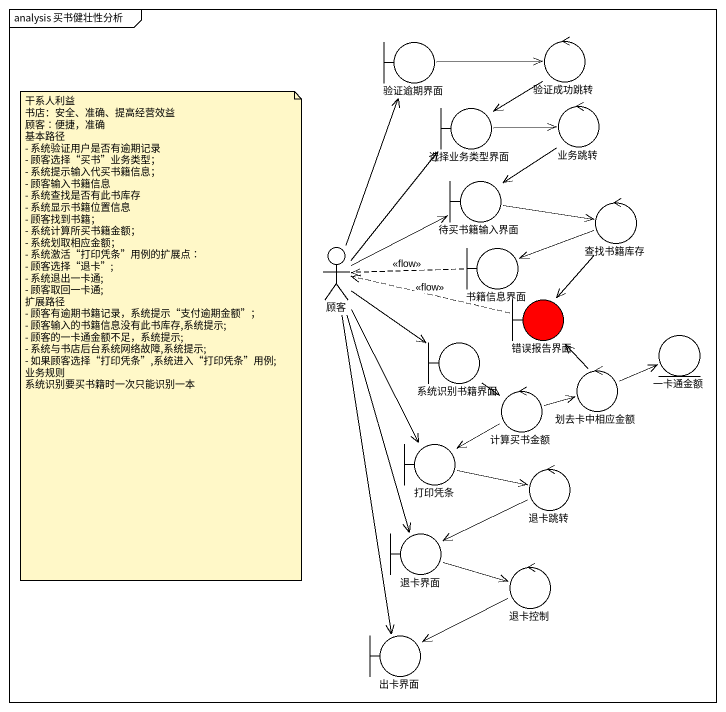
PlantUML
@startuml
mainframe analysis 买书健壮性分析
boundary 验证逾期界面
control 验证成功跳转
boundary 选择业务类型界面
control 业务跳转
boundary 待买书籍输入界面
control 查找书籍库存
actor 顾客
boundary 书籍信息界面
boundary 错误报告界面 #FF0000
boundary 系统识别书籍界面
control 划去卡中相应金额
entity 一卡通金额
control 计算买书金额
boundary 打印凭条
control 退卡跳转
boundary 退卡界面
control 退卡控制
boundary 出卡界面
验证逾期界面 -right-> 验证成功跳转
验证成功跳转 --> 选择业务类型界面
选择业务类型界面 -right-> 业务跳转
业务跳转 --> 待买书籍输入界面
待买书籍输入界面 -right-> 查找书籍库存
查找书籍库存 -left-> 书籍信息界面
查找书籍库存 --> 错误报告界面
顾客 -up-> 验证逾期界面
顾客 -up-> 选择业务类型界面
顾客 -right-> 待买书籍输入界面
顾客 --> 系统识别书籍界面
顾客 --> 打印凭条
顾客 --> 退卡界面
顾客 --> 出卡界面
书籍信息界面 .left.> 顾客 : <<flow>>
错误报告界面 .left.> 顾客 : <<flow>>
系统识别书籍界面 --> 计算买书金额
划去卡中相应金额 -up-> 错误报告界面
划去卡中相应金额 -right-> 一卡通金额
计算买书金额 -right-> 划去卡中相应金额
计算买书金额 --> 打印凭条
打印凭条 -right-> 退卡跳转
退卡跳转 -left-> 退卡界面
退卡界面 -right-> 退卡控制
退卡控制 -left-> 出卡界面
note as N1
  干系人利益
  书店：安全、准确、提高经营效益
  顾客∶便捷，准确
  基本路径
  - 系统验证用户是否有逾期记录
  - 顾客选择“买书”业务类型；
  - 系统提示输入代买书籍信息；
  - 顾客输入书籍信息
  - 系统查找是否有此书库存
  - 系统显示书籍位置信息
  - 顾客找到书籍；
  - 系统计算所买书籍金额；
  - 系统划取相应金额；
  - 系统激活“打印凭条”用例的扩展点∶
  - 顾客选择“退卡”;
  - 系统退出一卡通;
  - 顾客取回一卡通;
  扩展路径
  - 顾客有逾期书籍记录，系统提示“支付逾期金额”；
  - 顾客输入的书籍信息没有此书库存,系统提示;
  - 顾客的一卡通金额不足，系统提示;
  - 系统与书店后台系统网络故障,系统提示;
  - 如果顾客选择“打印凭条”,系统进入“打印凭条”用例;
  业务规则
  系统识别要买书籍时一次只能识别一本
end note
@enduml
